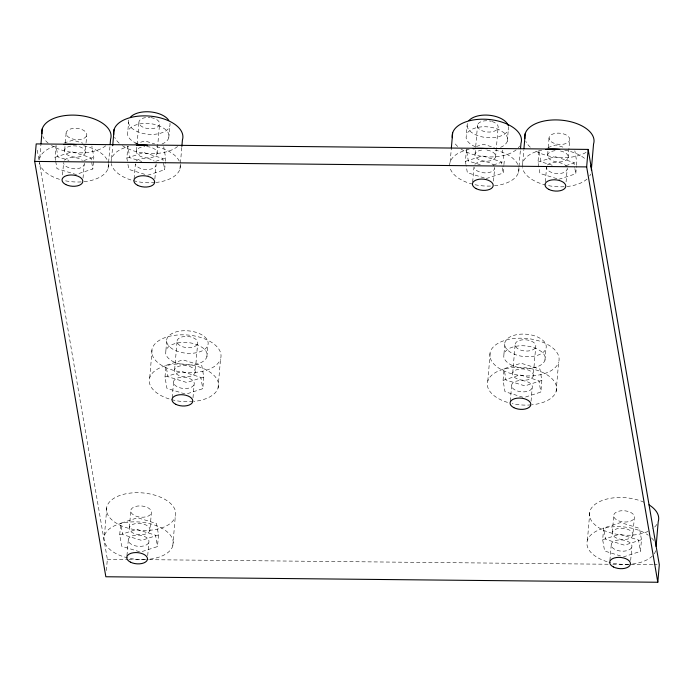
<?xml version="1.0" encoding="UTF-8"?>
<svg xmlns="http://www.w3.org/2000/svg" width="694" height="694" viewBox="0 0 694 694"><rect width="100%" height="100%" fill="white"/><g stroke="black" fill="none" stroke-linecap="round" stroke-linejoin="round"><path stroke-width="0.52" stroke-dasharray="3.47 2.6" d="M169.961 123.289A20.846 11.225 4.9 0 1 148.481 134.28A20.846 11.225 4.9 0 1 128.763 119.949L127.566 134.541A20.846 11.225 4.9 0 0 138.618 144.135M165.892 350.574L165.692 353.498A20.846 11.225 4.9 0 0 193.617 364.697A20.846 11.225 4.9 0 0 203.342 348.223L199.655 345.838A20.846 11.225 4.9 0 0 165.892 350.574L166.89 338.906M508.52 126.612A20.846 11.225 4.9 0 1 487.041 137.612A20.846 11.225 4.9 0 1 467.322 123.272L466.116 137.863A20.846 11.225 4.9 0 0 475.295 146.738M503.965 353.94L503.766 356.863A20.846 11.225 4.9 0 0 531.691 368.063A20.846 11.225 4.9 0 0 541.415 351.58L537.72 349.203A20.846 11.225 4.9 0 0 503.965 353.94L504.963 342.272M39.775 157.928L40.885 144.968M55.563 160.392L55.034 157.304L56.032 145.636L57.975 156.965L68.914 160.349M62.538 174.957L63.596 162.604M64.681 149.913L65.21 143.745M65.297 142.712L66.182 132.424M83.028 178.089L84.182 164.712M85.18 153.044A10.419 5.613 4.9 0 0 71.317 145.983A10.419 5.613 4.9 0 0 68.298 155.413A10.419 5.613 4.9 0 0 85.18 153.044L85.969 143.788M86.065 142.756L86.681 135.547A10.419 5.613 4.9 0 0 72.818 128.485A10.419 5.613 4.9 0 0 69.799 137.915A10.419 5.613 4.9 0 0 86.681 135.547M55.737 161.424L56.977 168.633L75.872 174.472L92.823 168.989L93.829 157.321L91.886 145.992M108.091 168.364L110.034 145.679M111.604 158.683L112.619 146.807M127.392 161.147L126.863 158.059L127.87 146.399L129.804 157.72L141.741 161.416M134.107 178.8L135.339 164.391M136.518 150.676L139.017 121.511M104.447 535.508L106.945 506.351M106.373 570.581L107.344 559.26L39.437 162.804M139.555 551.747L121.65 546.213L119.715 534.883L120.713 523.224L137.672 517.733L156.566 523.58L158.501 534.909L157.503 546.568L140.552 552.051M154.866 178.844L156.011 165.467M157.009 153.799L159.507 124.642M126.95 555.625L128.364 539.16M129.362 527.501L130.862 510.003M147.701 175.226L164.66 169.744L165.293 162.318M165.389 161.26L165.658 158.076L163.715 146.755M168.755 137.872L169.761 126.213M149.731 377.649L152.229 348.483M179.92 169.119L181.776 147.518M147.709 555.668L148.854 542.292A10.419 5.613 4.9 0 0 134.992 535.23A10.419 5.613 4.9 0 0 131.973 544.66A10.419 5.613 4.9 0 0 148.854 542.292M149.852 530.632A10.419 5.613 4.9 0 0 135.989 523.562A10.419 5.613 4.9 0 0 132.979 532.992A10.419 5.613 4.9 0 0 149.852 530.632L151.353 513.135A10.419 5.613 4.9 0 0 137.49 506.073A10.419 5.613 4.9 0 0 134.48 515.503A10.419 5.613 4.9 0 0 151.353 513.135M184.83 393.88L166.933 388.345L164.99 377.024L165.996 365.356L182.947 359.874L201.841 365.712L203.784 377.042L202.787 388.701L185.827 394.192M172.225 397.766L173.639 381.301M174.636 369.633L177.143 340.476M172.771 545.944L175.27 516.787A34.735 18.712 4.9 0 0 129.058 493.243A34.735 18.712 4.9 0 0 119.004 524.673A34.735 18.712 4.9 0 0 175.27 516.787M192.993 397.809L194.138 384.424A10.419 5.613 4.9 0 0 180.275 377.363A10.419 5.613 4.9 0 0 177.256 386.792A10.419 5.613 4.9 0 0 194.138 384.424M195.135 372.765A10.419 5.613 4.9 0 0 181.273 365.703A10.419 5.613 4.9 0 0 178.254 375.133A10.419 5.613 4.9 0 0 195.135 372.765L197.634 343.608A10.419 5.613 4.9 0 0 183.771 336.547A10.419 5.613 4.9 0 0 180.752 345.976A10.419 5.613 4.9 0 0 197.634 343.608M206.881 356.837L207.879 345.17A20.846 11.225 4.9 0 0 180.154 331.047A20.846 11.225 4.9 0 0 174.125 349.906A20.846 11.225 4.9 0 0 207.879 345.17M218.046 388.085L220.545 358.919A34.735 18.712 4.9 0 0 174.333 335.376A34.735 18.712 4.9 0 0 164.278 366.814A34.735 18.712 4.9 0 0 220.545 358.919M450.163 162.006L451.274 149.045M465.952 164.469L465.422 161.381L466.42 149.722L468.415 149.071M472.657 182.123L473.898 167.722M475.069 153.999L475.624 147.518M475.72 146.434L477.567 124.842M493.512 181.143L494.57 168.789M495.568 157.13L498.066 127.974M486.26 178.558L503.211 173.066L503.853 165.649M503.939 164.582L504.217 161.407L502.274 150.078M507.314 141.194L508.312 129.535M487.804 381.006L490.302 351.849M518.479 172.442L520.422 149.765M522.903 397.246L505.006 391.711L503.063 380.381L504.061 368.722L521.021 363.231L539.915 369.078L541.858 380.407L540.852 392.067L523.901 397.549M522.729 162.734L523.84 149.774M510.298 401.123L511.712 384.658M512.71 372.999L515.208 343.842M556.84 178.662L539.932 173.431L537.997 162.11L538.995 150.442L540.938 161.771L553.864 165.771M545.319 181.819L546.56 167.41M547.644 154.719L548.173 148.542M548.26 147.518L549.145 137.221M531.057 401.167L532.211 387.79A10.419 5.613 4.9 0 0 518.349 380.728A10.419 5.613 4.9 0 0 515.33 390.158A10.419 5.613 4.9 0 0 532.211 387.79M533.209 376.131A10.419 5.613 4.9 0 0 519.346 369.061A10.419 5.613 4.9 0 0 516.327 378.49A10.419 5.613 4.9 0 0 533.209 376.131L535.707 346.965A10.419 5.613 4.9 0 0 521.845 339.904A10.419 5.613 4.9 0 0 518.826 349.334A10.419 5.613 4.9 0 0 535.707 346.965M544.955 360.195L545.952 348.535A20.846 11.225 4.9 0 0 518.227 334.413A20.846 11.225 4.9 0 0 512.198 353.263A20.846 11.225 4.9 0 0 545.952 348.535M566.078 181.863L567.137 169.51M568.143 157.85L569.635 140.353A10.419 5.613 4.9 0 0 555.773 133.291A10.419 5.613 4.9 0 0 552.762 142.721A10.419 5.613 4.9 0 0 569.635 140.353M556.12 391.442L558.618 362.285A34.735 18.712 4.9 0 0 512.406 338.741A34.735 18.712 4.9 0 0 502.352 370.171A34.735 18.712 4.9 0 0 558.618 362.285M558.835 179.278L575.786 173.786L576.419 166.369M576.514 165.311L576.783 162.127L574.849 150.798M587.41 540.314L589.909 511.157M620.523 555.937L604.613 551.019L602.67 539.689L603.676 528.021L620.627 522.539L639.521 528.386L641.464 539.706L640.467 551.374L623.507 556.857M609.913 560.431L611.319 543.966M612.325 532.298L613.817 514.809M630.673 560.474L631.818 547.098A10.419 5.613 4.9 0 0 617.955 540.036A10.419 5.613 4.9 0 0 614.936 549.466A10.419 5.613 4.9 0 0 631.818 547.098M632.815 535.43A10.419 5.613 4.9 0 0 618.953 528.368A10.419 5.613 4.9 0 0 615.934 537.798A10.419 5.613 4.9 0 0 632.815 535.43L634.316 517.941A10.419 5.613 4.9 0 0 620.453 510.871A10.419 5.613 4.9 0 0 617.434 520.3A10.419 5.613 4.9 0 0 634.316 517.941M64.013 143.059L72.991 140.153L82.933 143.224M55.034 157.304L71.994 151.812L90.888 157.659L92.823 168.989M83.853 160.548L93.829 157.321M134.853 144.135L144.82 140.908L154.771 143.988M126.863 158.059L143.823 152.576L162.717 158.414L164.66 169.744M155.682 161.303L165.658 158.076M476.396 146.495L483.38 144.239L494.319 147.614M465.422 161.381L482.382 155.898L501.276 161.737L502.152 166.89M493.243 164.955L504.217 161.407M547.974 147.536L555.955 144.959L563.91 147.414M537.997 162.11L554.948 156.618L573.843 162.465L574.727 167.61M565.818 165.675L576.783 162.127M164.99 377.024L181.949 371.533L200.844 377.38L202.787 388.701M203.784 377.042L186.825 382.524L167.931 376.686L165.996 365.356M503.063 380.381L520.023 374.899L538.917 380.737L540.852 392.067M541.858 380.407L524.898 385.89L506.004 380.052L504.061 368.722M119.715 534.883L136.666 529.401L155.56 535.239L157.503 546.568M158.501 534.909L141.55 540.392L122.656 534.554L120.713 523.224M602.67 539.689L619.629 534.207L638.523 540.045L640.467 551.374M641.464 539.706L624.513 545.198L605.61 539.351L603.676 528.021M107.344 559.26L127.826 559.468M128.902 559.477L148.343 559.668M149.418 559.685L608.56 564.248M612.889 564.291L652.828 564.69M653.913 564.699L657.14 564.734M480.3 164.738L468.363 161.051L466.42 149.722M484.273 177.942L467.366 172.711L466.125 165.502M144.716 174.307L128.806 169.388L127.575 162.179M574.901 168.642L575.786 173.786M502.335 167.922L503.211 173.066M37.276 150.216L39.072 160.704M145.827 559.52A34.735 18.712 4.9 0 1 105.549 533.105A34.735 18.712 4.9 0 1 163.897 529.435A34.735 18.712 4.9 0 1 146.807 559.459M655.726 550.75A34.735 18.712 4.9 0 1 653.063 555.269M652.403 555.963A34.735 18.712 4.9 0 1 629.77 564.257M628.781 564.326A34.735 18.712 4.9 0 1 608.968 562.244M607.12 561.706A34.735 18.712 4.9 0 1 594.081 532.437A34.735 18.712 4.9 0 1 648.257 535.187M651.466 537.859A34.735 18.712 4.9 0 1 654.052 540.973M108.429 163.489A34.735 18.712 4.9 0 1 82.135 181.871M81.146 181.932A34.735 18.712 4.9 0 1 64.204 180.561M59.484 179.321A34.735 18.712 4.9 0 1 39.315 161.876A34.735 18.712 4.9 0 1 56.743 145.809M83.662 145.723A34.735 18.712 4.9 0 1 108.212 162.5M590.698 174.107A34.735 18.712 4.9 0 1 589.718 175.946M587.011 179.052A34.735 18.712 4.9 0 1 565.09 186.677M564.109 186.738A34.735 18.712 4.9 0 1 522.391 167.601M522.27 166.621A34.735 18.712 4.9 0 1 543.792 149.783M564.664 150.13A34.735 18.712 4.9 0 1 585.146 158.805M180.258 164.244A34.735 18.712 4.9 0 1 155.916 182.461M154.944 182.557A34.735 18.712 4.9 0 1 111.266 163.558M111.144 162.578A34.735 18.712 4.9 0 1 128.572 146.564M156.462 146.703A34.735 18.712 4.9 0 1 179.33 161.286M518.817 167.566A34.735 18.712 4.9 0 1 494.475 185.784M490.537 186.061A34.735 18.712 4.9 0 1 473.62 184.422M472.666 184.188A34.735 18.712 4.9 0 1 449.825 166.881M449.703 165.901A34.735 18.712 4.9 0 1 470.176 149.236M495.013 150.025A34.735 18.712 4.9 0 1 517.889 164.608M507.514 402.407A34.735 18.712 4.9 0 1 495.716 372.383A34.735 18.712 4.9 0 1 550.975 377.727A34.735 18.712 4.9 0 1 532.116 404.784M531.144 404.88A34.735 18.712 4.9 0 1 512.233 403.648M193.071 401.514A34.735 18.712 4.9 0 1 150.277 376.261A34.735 18.712 4.9 0 1 207.749 370.7A34.735 18.712 4.9 0 1 194.042 401.418M487.058 150.121A10.419 5.613 4.9 0 1 494.354 158.891A10.419 5.613 4.9 0 1 477.394 158.726A10.419 5.613 4.9 0 1 481.705 150.069M519.65 146.061A34.735 18.712 4.9 0 1 518.314 147.805M516.154 149.835A34.735 18.712 4.9 0 1 460.981 149.002M457.719 146.486A34.735 18.712 4.9 0 1 454.336 142.626M500.556 147.354A20.846 11.225 4.9 0 0 503.775 132.58L500.079 130.203A20.846 11.225 4.9 0 0 466.325 134.94M492.15 121.554A10.419 5.613 4.9 0 1 494.076 131.279A10.419 5.613 4.9 0 1 477.541 126.629A10.419 5.613 4.9 0 1 491.317 121.311M494.666 167.332A10.419 5.613 4.9 0 1 485.288 172.893A10.419 5.613 4.9 0 1 473.967 167.124M474.87 164.305A10.419 5.613 4.9 0 1 484.707 161.624A10.419 5.613 4.9 0 1 494.067 165.857M146.694 146.608A10.419 5.613 4.9 0 1 156.081 155.3A10.419 5.613 4.9 0 1 138.462 155.126A10.419 5.613 4.9 0 1 144.899 146.59M177.603 146.503A34.735 18.712 4.9 0 1 122.422 145.679M119.16 143.164A34.735 18.712 4.9 0 1 114.701 137.36M161.997 144.031A20.846 11.225 4.9 0 0 165.215 129.257L161.529 126.881A20.846 11.225 4.9 0 0 127.765 131.608M151.006 117.633A10.419 5.613 4.9 0 1 157.451 127.037A10.419 5.613 4.9 0 1 139.746 124.764A10.419 5.613 4.9 0 1 150.104 117.52M156.115 164.001A10.419 5.613 4.9 0 1 146.729 169.562A10.419 5.613 4.9 0 1 135.417 163.801M136.319 160.982A10.419 5.613 4.9 0 1 154.242 161.155M656.897 524.369A34.735 18.712 4.9 0 1 652.568 528.776M648.109 531.344A34.735 18.712 4.9 0 1 600.579 528.741A34.735 18.712 4.9 0 1 597.256 502.864A34.735 18.712 4.9 0 1 644.388 502.404M105.766 145.749A34.735 18.712 4.9 0 1 51.477 145.488M48.172 143.129A34.735 18.712 4.9 0 1 42.863 136.605M84.278 163.246A10.419 5.613 4.9 0 1 74.9 168.807A10.419 5.613 4.9 0 1 63.579 163.038M64.481 160.227A10.419 5.613 4.9 0 1 82.413 160.401M560.518 150.997A10.419 5.613 4.9 0 1 566.087 160.245A10.419 5.613 4.9 0 1 548.772 158.432A10.419 5.613 4.9 0 1 556.918 150.624M586.074 152.385A34.735 18.712 4.9 0 1 534.441 150.294M530.294 147.206A34.735 18.712 4.9 0 1 525.826 141.403M567.241 168.052A10.419 5.613 4.9 0 1 556.501 173.552A10.419 5.613 4.9 0 1 546.646 166.387M547.445 165.025A10.419 5.613 4.9 0 1 557.282 162.344A10.419 5.613 4.9 0 1 566.634 166.577"/><path stroke-width="1.04" d="M34.7 161.416L36.201 143.918L588.156 149.41L659.3 564.751L657.799 582.249L105.844 576.757L34.7 161.416L586.656 166.907L657.799 582.249M40.972 143.884L42.273 128.772M110.129 144.604L110.589 139.199A34.735 18.712 4.9 0 0 77.728 115.317A34.735 18.712 4.9 0 0 41.935 133.638M112.714 145.723L114.102 129.526M181.863 146.443L182.418 139.962A34.735 18.712 4.9 0 0 149.557 116.072A34.735 18.712 4.9 0 0 113.764 134.402M451.36 147.969L452.661 132.849M520.517 148.681L520.977 143.285A34.735 18.712 4.9 0 0 488.116 119.394A34.735 18.712 4.9 0 0 452.323 137.724M523.935 148.69L525.237 133.569M586.656 166.907L588.156 149.41M591.331 169.926L593.552 144.005A34.735 18.712 4.9 0 0 560.691 120.114A34.735 18.712 4.9 0 0 524.898 138.444M656.099 546.43L658.224 521.593A34.735 18.712 4.9 0 0 649.02 504.868M63.779 144.586A34.735 18.712 4.9 0 1 75.733 144.517M545.779 149.496A34.735 18.712 4.9 0 1 559.702 149.418M590.455 165.328A34.735 18.712 4.9 0 1 591.54 170.256M136.579 145.246A34.735 18.712 4.9 0 1 147.562 145.272M473.213 148.776A34.735 18.712 4.9 0 1 487.136 148.698M468.927 120.565A20.846 11.225 4.9 0 1 490.406 115.386A20.846 11.225 4.9 0 1 508.268 125.623M130.368 117.234A20.846 11.225 4.9 0 1 150.043 111.873A20.846 11.225 4.9 0 1 168.755 120.348M613.435 566.955A10.419 5.613 4.9 0 0 630.317 564.595A10.419 5.613 4.9 0 0 616.454 557.525A10.419 5.613 4.9 0 0 613.435 566.955M130.481 562.157A10.419 5.613 4.9 0 0 147.354 559.789A10.419 5.613 4.9 0 0 133.491 552.728A10.419 5.613 4.9 0 0 130.481 562.157M548.763 189.375A10.419 5.613 4.9 0 0 565.636 187.007A10.419 5.613 4.9 0 0 551.773 179.946A10.419 5.613 4.9 0 0 548.763 189.375M65.8 184.569A10.419 5.613 4.9 0 0 82.681 182.201A10.419 5.613 4.9 0 0 68.819 175.14A10.419 5.613 4.9 0 0 65.8 184.569M137.629 185.324A10.419 5.613 4.9 0 0 154.51 182.964A10.419 5.613 4.9 0 0 140.648 175.903A10.419 5.613 4.9 0 0 137.629 185.324M476.188 188.655A10.419 5.613 4.9 0 0 493.07 186.287A10.419 5.613 4.9 0 0 479.207 179.226A10.419 5.613 4.9 0 0 476.188 188.655M513.829 407.656A10.419 5.613 4.9 0 0 530.71 405.287A10.419 5.613 4.9 0 0 516.848 398.226A10.419 5.613 4.9 0 0 513.829 407.656M175.756 404.29A10.419 5.613 4.9 0 0 192.637 401.921A10.419 5.613 4.9 0 0 178.774 394.86A10.419 5.613 4.9 0 0 175.756 404.29"/></g></svg>
